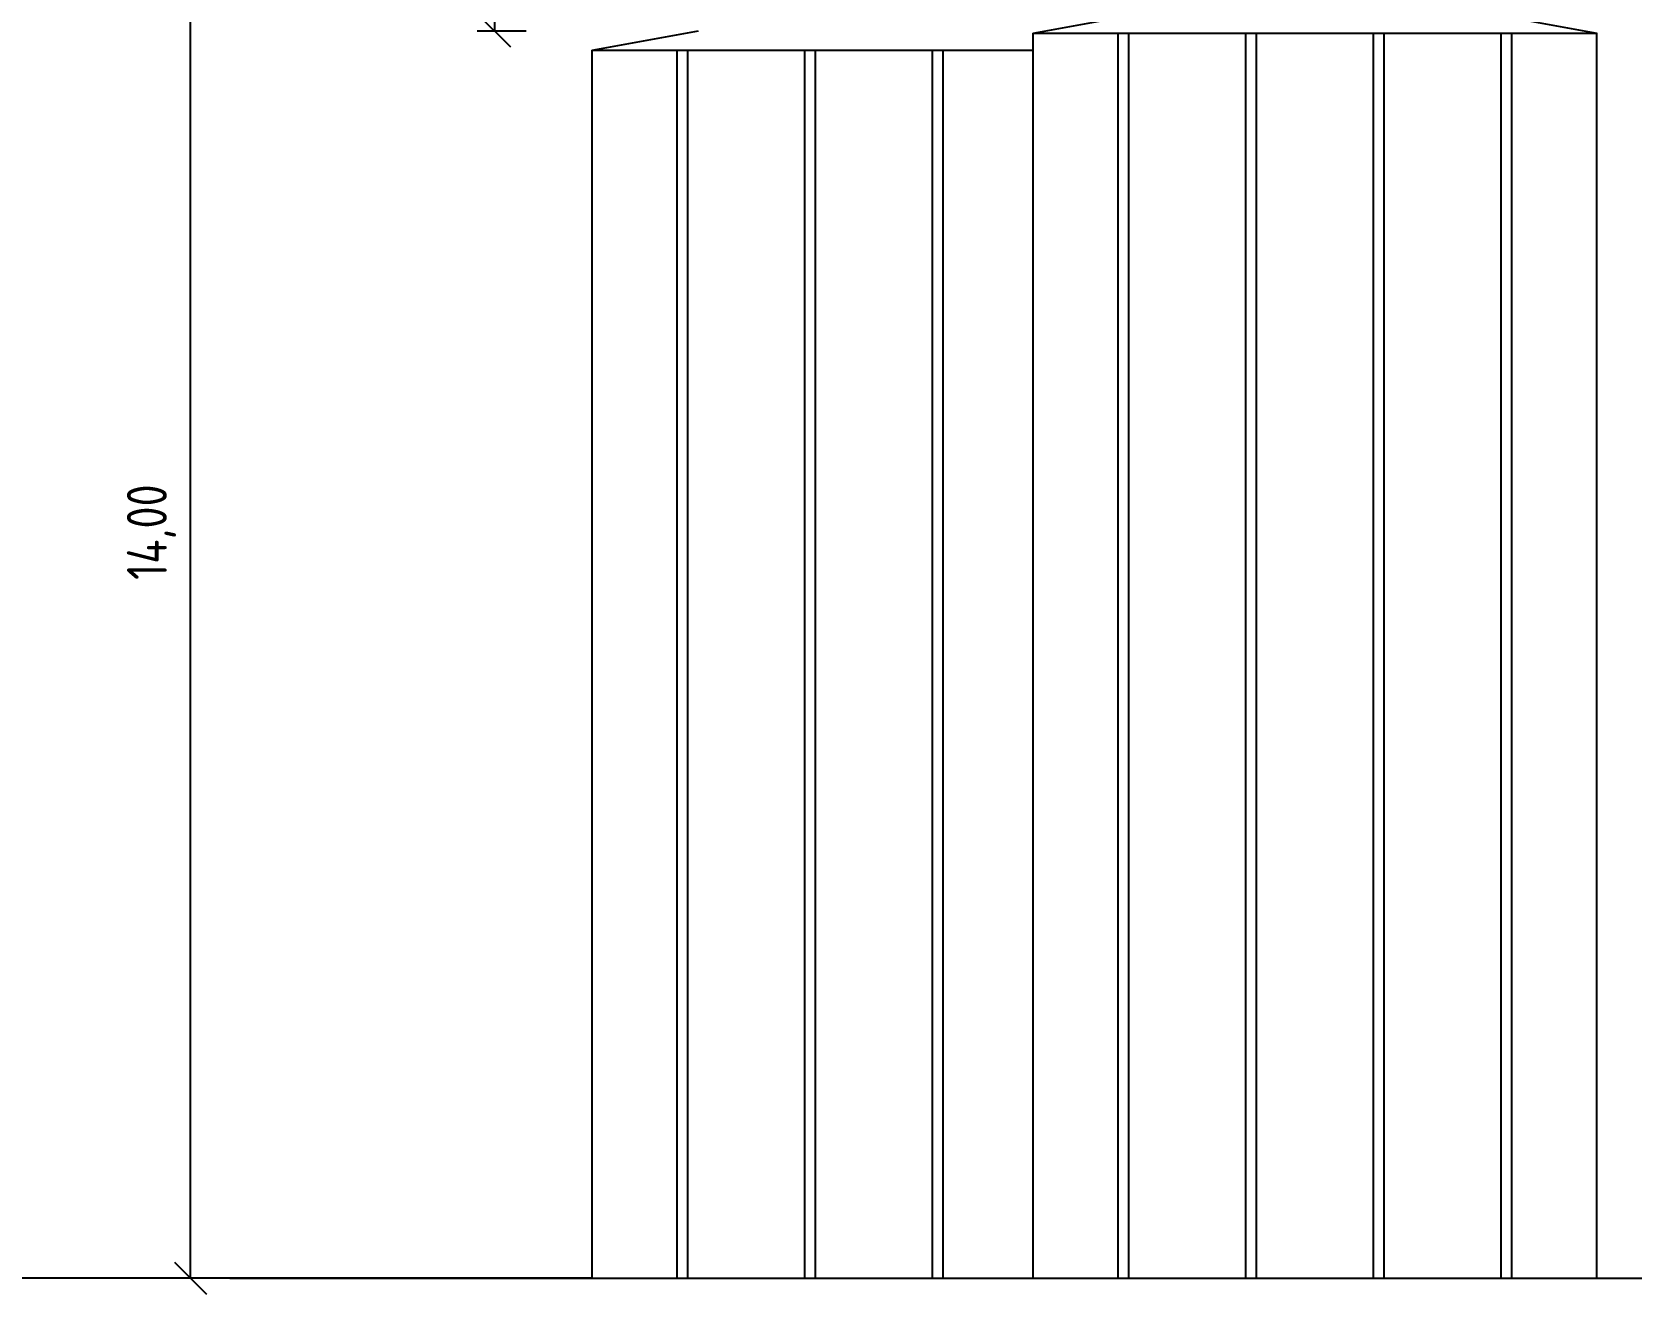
# Model space of a CAD drawing. Header units: millimetres. Extents: x -139278 to 641613, y -260926 to 217780.
# Drawn here: x 118929 to 133970, y 5162 to 17022 of the extents above; entities that cross this region are included whole.
import ezdxf

# ---------------------------------------------------------------- set-up
doc = ezdxf.new("R2010")
doc.units = ezdxf.units.MM
doc.styles.add('ISOCP', font='ISOCP', dxfattribs={"width": 0.9})
doc.dimstyles.new('M_150', dxfattribs={"dimscale": 150, "dimtxt": 2.5, "dimasz": 2, "dimexe": 2, "dimexo": 2, "dimgap": 1, "dimtad": 1, "dimlfac": 0.001, "dimzin": 1, "dimdsep": 46, "dimtxsty": 'ISOCP', "dimblk": 'OBLIQUE', "dimcen": 2.5, "dimclrd": 256, "dimclre": 256, "dimclrt": 256, "dimadec": 0, "dimazin": 0, "dimtfac": 1, "dimtmove": 2, "dimatfit": 3, "dimfxl": 0, "dimtolj": 1, "dimtzin": 0, "dimarcsym": 0})

# ---------------------------------------------------------------- blocks, each defined once
blk = doc.blocks.new('_OBLIQUE')
at = {"color": 0, "linetype": 'ByBlock'}
blk.add_line((-0.5, -0.5), (0.5, 0.5), dxfattribs=at)
blk = doc.blocks.new('*D60')
at = {"lineweight": -2}
for p, q in [((122515, 19332), (120119, 19332)), ((120419, 5312), (120419, 19332)), ((120488, 5312), (120119, 5312))]:
    blk.add_line(p, q, dxfattribs=at)
at = {"layer": 'Defpoints', "color": 0}
for p in [(120419, 19332), (122815, 19332), (120788, 5312)]:
    blk.add_point(p, dxfattribs=at)
at = {"lineweight": -2, "xscale": 300, "yscale": 300, "zscale": 300}
for p, rotation in [((120419, 19332), 90), ((120419, 5312), 270)]:
    blk.add_blockref('_OBLIQUE', p, dxfattribs=dict(at, rotation=rotation))
at = {"insert": (120053, 12322), "char_height": 375, "attachment_point": 5, "rotation": 90, "style": 'ISOCP'}
blk.add_mtext('\\A1;14,00', dxfattribs=at)
blk = doc.blocks.new('*D61')
at = {"lineweight": -2}
for p, q in [((123115, 19332), (123576, 19332)), ((123276, 19332), (123276, 17032)), ((123115, 17032), (123576, 17032))]:
    blk.add_line(p, q, dxfattribs=at)
at = {"layer": 'Defpoints', "color": 0}
for p in [(122815, 19332), (122815, 17032), (123276, 17032)]:
    blk.add_point(p, dxfattribs=at)
at = {"lineweight": -2, "xscale": 300, "yscale": 300, "zscale": 300}
for p, rotation in [((123276, 19332), 90), ((123276, 17032), 270)]:
    blk.add_blockref('_OBLIQUE', p, dxfattribs=dict(at, rotation=rotation))
at = {"insert": (122938, 18182), "char_height": 375, "attachment_point": 5, "rotation": 90, "style": 'ISOCP'}
blk.add_mtext('\\A1;2.30', dxfattribs=at)

msp = doc.modelspace()

# ---------------------------------------------------------------- linework, layer by layer
for p, q in [((128340.571, 17012.264), (129340.571, 17192.264)), ((132640.571, 17192.264), (133640.571, 17012.264)), ((124194.636, 16852.264), (125194.636, 17032.264)), ((128340.571, 17012.264), (133640.571, 17012.264)), ((128340.571, 5312.264), (128340.571, 17012.264)), ((129140.571, 5312.264), (129140.571, 17012.264)), ((129240.571, 5312.264), (129240.571, 17012.264)), ((130340.571, 5312.264), (130340.571, 17012.264)), ((130440.571, 5312.264), (130440.571, 17012.264)), ((131540.571, 5312.264), (131540.571, 17012.264)), ((131640.571, 5312.264), (131640.571, 17012.264)), ((132740.571, 5312.264), (132740.571, 17012.264)), ((132840.571, 5312.264), (132840.571, 17012.264)), ((133640.571, 5312.264), (133640.571, 17012.264)), ((124194.636, 5312.264), (124194.636, 16852.264)), ((124194.636, 16852.264), (128340.571, 16852.264)), ((124994.636, 5312.264), (124994.636, 16852.264)), ((125094.636, 5312.264), (125094.636, 16852.264)), ((126194.636, 5312.264), (126194.636, 16852.264)), ((126294.636, 5312.264), (126294.636, 16852.264)), ((127394.636, 5312.264), (127394.636, 16852.264)), ((127494.636, 5312.264), (127494.636, 16852.264)), ((124194.636, 5312.264), (79858.084, 5312.264)), ((120787.955, 5312.264), (165429.733, 5312.264))]:
    msp.add_line(p, q)

# ---------------------------------------------------------------- dimensions: what is measured, and where the dimension line sits
dim = msp.add_linear_dim(base=(120418.676, 19332.264), p1=(120787.955, 5312.264), p2=(122814.697, 19332.264), angle=90, text='14,00', dimstyle='M_150')
dim.commit()
dim.dimension.update_dxf_attribs({"geometry": '*D60', "text_midpoint": (120053.051, 12322.264)})
dim = msp.add_linear_dim(base=(123275.697, 17032.264), p1=(122814.697, 19332.264), p2=(122814.697, 17032.264), angle=90, dimstyle='M_150')
dim.commit()
dim.dimension.update_dxf_attribs({"geometry": '*D61', "text_midpoint": (122938.16, 18182.264)})

doc.saveas('drawing.dxf')
